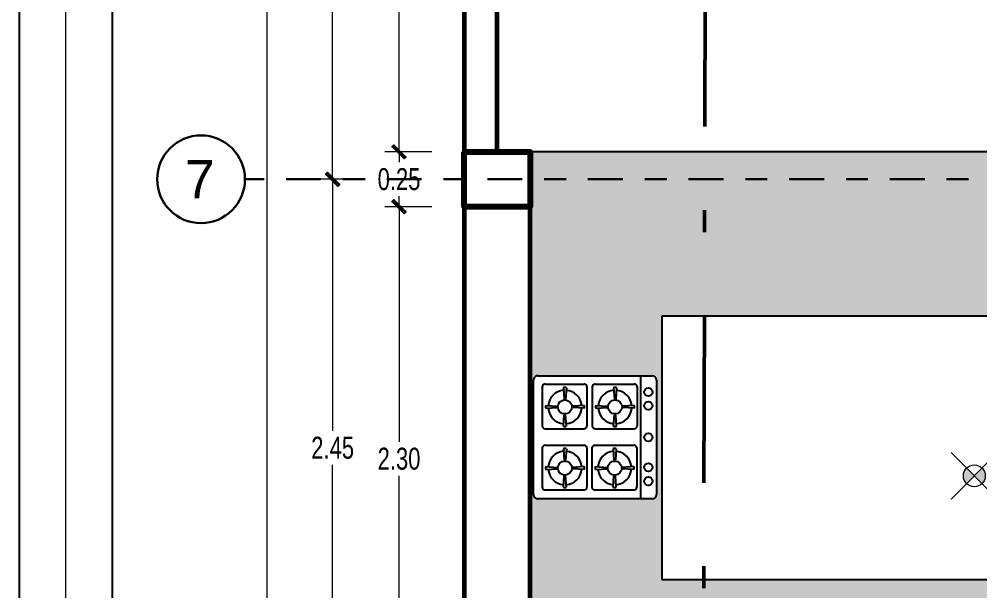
# Model space of a CAD drawing. Header units: millimetres. Extents: x 10612.9 to 10705, y -16533.4 to -16503.9.
# Drawn here: x 10612.887 to 10617.266, y -16514.356 to -16511.749 of the extents above; entities that cross this region are included whole.
import ezdxf
from ezdxf.enums import TextEntityAlignment as Align

# ---------------------------------------------------------------- set-up
doc = ezdxf.new("R2010")
doc.units = ezdxf.units.MM
doc.linetypes.add('DASHDOTX2', pattern=[50.8, 25.4, -12.7, 0, -12.7])
doc.linetypes.add('Punto & Rayas', pattern=[0.335139, 0.15875, -0.088194, 0, -0.088194])
for name, color, linetype, lineweight in [('0.6', 252, 'Continuous', 50), ('01_GRIS 250', 250, 'Continuous', 9), ('COLUMNAS', 6, 'Continuous', 20), ('p2', 53, 'Continuous', 20), ('P6', 255, 'Continuous', 20)]:
    doc.layers.add(name, color=color, linetype=linetype, lineweight=lineweight)
doc.layers.add('Nuevo_Estructura - Forjados', color=7, linetype='Continuous')
doc.layers.add('Nuevo_Estructura - Forjados_Pluma_Nº__209', color=7, linetype='Continuous', lineweight=30, true_color=0x3e4f7b)
doc.layers.add('Nuevo_Estructura - Forjados_Pluma_Nº__219', color=7, linetype='Continuous', lineweight=13, true_color=0x404b6a)
doc.styles.add('Estilo_Generado_1', font='arial.ttf')
doc.styles.add('mahico', font='GOTHIC.TTF', dxfattribs={"width": 0.75})
doc.dimstyles.new('Copia de 50 P', dxfattribs={"dimtxt": 0.1, "dimasz": 0.01, "dimexe": 0.065, "dimexo": 0.0625, "dimgap": 0.025, "dimtad": 1, "dimtih": 1, "dimtoh": 1, "dimzin": 0, "dimdsep": 46, "dimtxsty": 'mahico', "dimblk": 'pa cotas', "dimcen": 0.09, "dimdle": 0.3, "dimclrd": 256, "dimclre": 256, "dimclrt": 256, "dimadec": 0, "dimazin": 0, "dimtfac": 1, "dimtofl": 0, "dimtmove": 0, "dimatfit": 3, "dimfxl": 0.15, "dimfxlon": 1, "dimtolj": 1, "dimtzin": 0, "dimlwd": 5, "dimlwe": 5, "dimarcsym": 0})

# ---------------------------------------------------------------- blocks, each defined once
blk = doc.blocks.new('dahsthsht')
for p, q in [((10536.4562, -16417.0271), (10536.4562, -16416.5044)), ((10536.4753, -16416.4853), (10536.998, -16416.4853)), ((10536.5287, -16416.4853), (10536.5287, -16417.0463)), ((10537.0172, -16416.5044), (10537.0172, -16417.0271)), ((10536.5469, -16416.7171), (10536.5469, -16416.5386)), ((10536.7382, -16416.5258), (10536.5597, -16416.5258)), ((10536.641, -16416.5384), (10536.6442, -16416.5894)), ((10536.6474, -16416.5384), (10536.6474, -16416.5363)), ((10536.6538, -16416.5384), (10536.6506, -16416.5894)), ((10536.7509, -16416.7171), (10536.7509, -16416.5386)), ((10536.7737, -16416.7171), (10536.7737, -16416.5386)), ((10536.965, -16416.5258), (10536.7865, -16416.5258)), ((10536.8678, -16416.5384), (10536.871, -16416.5894)), ((10536.8742, -16416.5384), (10536.8742, -16416.5363)), ((10536.8806, -16416.5384), (10536.8774, -16416.5894)), ((10536.9777, -16416.7171), (10536.9777, -16416.5386)), ((10536.5603, -16416.6255), (10536.5581, -16416.6255)), ((10536.5603, -16416.6191), (10536.6113, -16416.6223)), ((10536.5603, -16416.6319), (10536.6113, -16416.6287)), ((10536.7345, -16416.6191), (10536.6835, -16416.6223)), ((10536.7345, -16416.6319), (10536.6835, -16416.6287)), ((10536.7345, -16416.6255), (10536.7366, -16416.6255)), ((10536.7871, -16416.6255), (10536.7849, -16416.6255)), ((10536.7871, -16416.6191), (10536.8381, -16416.6223)), ((10536.7871, -16416.6319), (10536.8381, -16416.6287)), ((10536.9613, -16416.6191), (10536.9103, -16416.6223)), ((10536.9613, -16416.6319), (10536.9103, -16416.6287)), ((10536.9613, -16416.6255), (10536.9634, -16416.6255)), ((10536.641, -16416.7126), (10536.6442, -16416.6616)), ((10536.6538, -16416.7126), (10536.6506, -16416.6616)), ((10536.8678, -16416.7126), (10536.871, -16416.6616)), ((10536.8806, -16416.7126), (10536.8774, -16416.6616)), ((10536.7382, -16416.7298), (10536.5597, -16416.7298)), ((10536.6474, -16416.7126), (10536.6474, -16416.7148)), ((10536.965, -16416.7298), (10536.7865, -16416.7298)), ((10536.8742, -16416.7126), (10536.8742, -16416.7148)), ((10536.5454, -16416.9959), (10536.5454, -16416.8174)), ((10536.7367, -16416.8046), (10536.5582, -16416.8046)), ((10536.6395, -16416.8172), (10536.6427, -16416.8682)), ((10536.6459, -16416.8172), (10536.6459, -16416.8151)), ((10536.6522, -16416.8172), (10536.649, -16416.8682)), ((10536.7494, -16416.9959), (10536.7494, -16416.8174)), ((10536.7737, -16416.9959), (10536.7737, -16416.8174)), ((10536.965, -16416.8046), (10536.7865, -16416.8046)), ((10536.8678, -16416.8172), (10536.871, -16416.8682)), ((10536.8742, -16416.8172), (10536.8742, -16416.8151)), ((10536.8806, -16416.8172), (10536.8774, -16416.8682)), ((10536.9777, -16416.9959), (10536.9777, -16416.8174)), ((10536.5588, -16416.9043), (10536.5566, -16416.9043)), ((10536.5588, -16416.8979), (10536.6098, -16416.9011)), ((10536.5588, -16416.9107), (10536.6098, -16416.9075)), ((10536.7329, -16416.8979), (10536.6819, -16416.9011)), ((10536.7329, -16416.9107), (10536.6819, -16416.9075)), ((10536.7329, -16416.9043), (10536.7351, -16416.9043)), ((10536.7871, -16416.9043), (10536.7849, -16416.9043)), ((10536.7871, -16416.8979), (10536.8381, -16416.9011)), ((10536.7871, -16416.9107), (10536.8381, -16416.9075)), ((10536.9613, -16416.8979), (10536.9103, -16416.9011)), ((10536.9613, -16416.9107), (10536.9103, -16416.9075)), ((10536.9613, -16416.9043), (10536.9634, -16416.9043)), ((10536.6395, -16416.9914), (10536.6427, -16416.9404)), ((10536.6522, -16416.9914), (10536.649, -16416.9404)), ((10536.8678, -16416.9914), (10536.871, -16416.9404)), ((10536.8806, -16416.9914), (10536.8774, -16416.9404)), ((10536.6459, -16416.9914), (10536.6459, -16416.9936)), ((10536.8742, -16416.9914), (10536.8742, -16416.9936)), ((10536.7367, -16417.0086), (10536.5582, -16417.0086)), ((10536.965, -16417.0086), (10536.7865, -16417.0086)), ((10536.998, -16417.0463), (10536.4753, -16417.0463))]:
    blk.add_line(p, q)
for centre, radius in [((10536.4939, -16416.5657), 0.0191), ((10536.6474, -16416.6255), 0.0319), ((10536.8742, -16416.6255), 0.0319), ((10536.4939, -16416.6292), 0.0191), ((10536.4939, -16416.7658), 0.0191), ((10536.4939, -16416.9099), 0.0191), ((10536.6459, -16416.9043), 0.0319), ((10536.8742, -16416.9043), 0.0319), ((10536.4939, -16416.9718), 0.0191)]:
    blk.add_circle(centre, radius)
for centre, radius, start, end in [((10536.4753, -16416.5044), 0.0191, 90, 180), ((10536.998, -16416.5044), 0.0191, 0, 90), ((10536.5597, -16416.5386), 0.0127, 90, 180), ((10536.6474, -16416.6255), 0.0765, 94.2736, 175.7264), ((10536.6474, -16416.5467), 0.0104, 52.346, 127.654), ((10536.6474, -16416.6255), 0.0765, 4.2736, 85.7264), ((10536.7382, -16416.5386), 0.0127, 0, 90), ((10536.7865, -16416.5386), 0.0127, 90, 180), ((10536.8742, -16416.6255), 0.0765, 94.2736, 175.7264), ((10536.8742, -16416.5467), 0.0104, 52.346, 127.654), ((10536.8742, -16416.6255), 0.0765, 4.2736, 85.7264), ((10536.965, -16416.5386), 0.0127, 0, 90), ((10536.6474, -16416.5872), 0.00388, 214.85, 325.15), ((10536.8742, -16416.5872), 0.00388, 214.85, 325.15), ((10536.5686, -16416.6255), 0.0104, 142.346, 217.654), ((10536.6474, -16416.6255), 0.0765, 184.2736, 265.7264), ((10536.6091, -16416.6255), 0.00388, 304.85, 55.15), ((10536.6474, -16416.6255), 0.0765, 274.2736, 355.7264), ((10536.6857, -16416.6255), 0.00388, 124.85, 235.15), ((10536.7262, -16416.6255), 0.0104, 322.346, 37.654), ((10536.7954, -16416.6255), 0.0104, 142.346, 217.654), ((10536.8742, -16416.6255), 0.0765, 184.2736, 265.7264), ((10536.8359, -16416.6255), 0.00388, 304.85, 55.15), ((10536.8742, -16416.6255), 0.0765, 274.2736, 355.7264), ((10536.9125, -16416.6255), 0.00388, 124.85, 235.15), ((10536.953, -16416.6255), 0.0104, 322.346, 37.654), ((10536.6474, -16416.6638), 0.00388, 34.85, 145.15), ((10536.8742, -16416.6638), 0.00388, 34.85, 145.15), ((10536.5597, -16416.7171), 0.0127, 180, 270), ((10536.6474, -16416.7043), 0.0104, 232.346, 307.654), ((10536.7382, -16416.7171), 0.0127, 270, 0), ((10536.7865, -16416.7171), 0.0127, 180, 270), ((10536.8742, -16416.7043), 0.0104, 232.346, 307.654), ((10536.965, -16416.7171), 0.0127, 270, 0), ((10536.5582, -16416.8174), 0.0127, 90, 180), ((10536.6459, -16416.8255), 0.0104, 52.346, 127.654), ((10536.7367, -16416.8174), 0.0127, 0, 90), ((10536.7865, -16416.8174), 0.0127, 90, 180), ((10536.8742, -16416.8255), 0.0104, 52.346, 127.654), ((10536.965, -16416.8174), 0.0127, 0, 90), ((10536.6459, -16416.9043), 0.0765, 94.2736, 175.7264), ((10536.6459, -16416.9043), 0.0765, 4.2736, 85.7264), ((10536.8742, -16416.9043), 0.0765, 94.2736, 175.7264), ((10536.8742, -16416.9043), 0.0765, 4.2736, 85.7264), ((10536.567, -16416.9043), 0.0104, 142.346, 217.654), ((10536.6076, -16416.9043), 0.00388, 304.85, 55.15), ((10536.6459, -16416.866), 0.00388, 214.85, 325.15), ((10536.6842, -16416.9043), 0.00388, 124.85, 235.15), ((10536.7247, -16416.9043), 0.0104, 322.346, 37.654), ((10536.7954, -16416.9043), 0.0104, 142.346, 217.654), ((10536.8359, -16416.9043), 0.00388, 304.85, 55.15), ((10536.8742, -16416.866), 0.00388, 214.85, 325.15), ((10536.9125, -16416.9043), 0.00388, 124.85, 235.15), ((10536.953, -16416.9043), 0.0104, 322.346, 37.654), ((10536.6459, -16416.9043), 0.0765, 184.2736, 265.7264), ((10536.6459, -16416.9426), 0.00388, 34.85, 145.15), ((10536.6459, -16416.9043), 0.0765, 274.2736, 355.7264), ((10536.8742, -16416.9043), 0.0765, 184.2736, 265.7264), ((10536.8742, -16416.9426), 0.00388, 34.85, 145.15), ((10536.8742, -16416.9043), 0.0765, 274.2736, 355.7264), ((10536.6459, -16416.9831), 0.0104, 232.346, 307.654), ((10536.8742, -16416.9831), 0.0104, 232.346, 307.654), ((10536.4753, -16417.0271), 0.0191, 180, 270), ((10536.5582, -16416.9959), 0.0127, 180, 270), ((10536.7367, -16416.9959), 0.0127, 270, 0), ((10536.7865, -16416.9959), 0.0127, 180, 270), ((10536.965, -16416.9959), 0.0127, 270, 0), ((10536.998, -16417.0271), 0.0191, 270, 0)]:
    blk.add_arc(centre, radius, start, end)
blk = doc.blocks.new('A$C25241A85')
at = {"layer": 'p2', "lineweight": 9}
h = blk.add_hatch(color=256, dxfattribs=at)
h.paths.add_polyline_path([(0.0707, 0.1414, 0.198912), (0.0561, 0.1061, 0.198912), (0.0707, 0.0707), (0.1061, 0.1061)])
h.paths.add_polyline_path([(0.1061, 0.1061), (0.1414, 0.0707, 0.198912), (0.1561, 0.1061, 0.198912), (0.1414, 0.1414)])
at = {"layer": 'p2'}
blk.add_line((0.2121, 0), (0, 0.2121), dxfattribs=at)
blk.add_lwpolyline([(1.0236, 0.2121), (0.2121, 0.2121), (0, 0)], dxfattribs=at)
blk.add_circle((0.1061, 0.1061), 0.05, dxfattribs=at)
blk = doc.blocks.new('ERGERFREFRE')
at = {"layer": 'COLUMNAS', "color": 1, "lineweight": 80, "ltscale": 0.2}
blk.add_lwpolyline([(10617.3207, -16633.2036), (10617.6207, -16633.2036), (10617.6207, -16633.4536), (10617.3207, -16633.4536)], close=True, dxfattribs=at)
blk = doc.blocks.new('HTRHTRHTR')
for p, q in [((3391.875, 437.54), (3391.875, -165.782)), ((3400.569, -157.089), (3400.569, 428.847))]:
    blk.add_line(p, q)
at = {"layer": 'P6', "color": 7}
blk.add_line((3396.222, -161.435), (3396.222, 433.193), dxfattribs=at)
blk = doc.blocks.new('hjygfvdc')
at = {"layer": '0.6', "linetype": 'DASHDOTX2', "ltscale": 0.03}
blk.add_line((3030.3432, 68.8445), (3030.3974, 92.8394), dxfattribs=at)
blk = doc.blocks.new('pa cotas')
h = blk.add_hatch(color=256)
h.paths.add_polyline_path([(2.38, 3.09), (-3.09, -2.38), (-2.38, -3.09)])
h.paths.add_polyline_path([(3.09, 2.38), (2.38, 3.09), (-2.38, -3.09)])
blk.add_line((-2.38, -3.09), (2.38, 3.09))
blk.add_lwpolyline([(3.09, 2.38), (2.38, 3.09), (-3.09, -2.38), (-2.38, -3.09)], close=True)
blk = doc.blocks.new('*D659')
at = {"lineweight": 5, "transparency": 16777216}
for p, q in [((10599.7027, -16552.1931), (10599.4877, -16552.1931)), ((10599.5527, -16552.2031), (10599.5527, -16562.1156)), ((10599.5527, -16572.1831), (10599.5527, -16562.2706)), ((10599.5527, -16572.1931), (10599.4877, -16572.1931))]:
    blk.add_line(p, q, dxfattribs=at)
at = {"layer": 'Defpoints', "color": 0, "transparency": 16777216}
for p in [(10600.4527, -16552.1931), (10599.5527, -16572.1931), (10599.5527, -16572.1931)]:
    blk.add_point(p, dxfattribs=at)
at = {"lineweight": 5, "transparency": 16777216, "xscale": 0.01, "yscale": 0.01, "zscale": 0.01}
for p, rotation in [((10599.5527, -16552.1931), 90), ((10599.5527, -16572.1931), 270)]:
    blk.add_blockref('pa cotas', p, dxfattribs=dict(at, rotation=rotation))
at = {"transparency": 16777216, "insert": (10599.5527, -16562.1931), "char_height": 0.1, "attachment_point": 5, "style": 'mahico'}
blk.add_mtext('\\A1;20.00', dxfattribs=at)
blk = doc.blocks.new('Marcador de red estándar_2')
at = {"layer": 'Nuevo_Estructura - Forjados_Pluma_Nº__209', "color": 167, "linetype": 'Punto & Rayas', "lineweight": 30, "true_color": 0x3e4f7b}
blk.add_line((0.9423, 0), (4.5, 0), dxfattribs=at)
at = {"layer": 'Nuevo_Estructura - Forjados_Pluma_Nº__209', "color": 167, "linetype": 'Continuous', "lineweight": 30, "true_color": 0x3e4f7b}
blk.add_circle((4.7, 0), 0.2, dxfattribs=at)
at = {"layer": 'Nuevo_Estructura - Forjados_Pluma_Nº__219', "color": 167, "lineweight": 13, "true_color": 0x404b6a, "style": 'Estilo_Generado_1'}
for tag, p in [('AC_MarkerText_1_0', (-4.7, -0.1675)), ('AC_MarkerText_1_1', (4.7, -0.1675))]:
    blk.add_attdef(tag, text='', height=0.175, rotation=180, dxfattribs=at).set_placement(p, align=Align.TOP_CENTER)
blk = doc.blocks.new('*D684')
at = {"lineweight": 5, "transparency": 16777216}
for p, q in [((10600.0027, -16554.2181), (10599.7877, -16554.2181)), ((10599.8527, -16554.2281), (10599.8527, -16556.0156)), ((10599.8527, -16557.9581), (10599.8527, -16556.1706)), ((10600.0027, -16557.9681), (10599.7877, -16557.9681))]:
    blk.add_line(p, q, dxfattribs=at)
at = {"layer": 'Defpoints', "color": 0, "transparency": 16777216}
for p in [(10600.4527, -16554.2181), (10599.8527, -16557.9681), (10600.4527, -16557.9681)]:
    blk.add_point(p, dxfattribs=at)
at = {"lineweight": 5, "transparency": 16777216, "xscale": 0.01, "yscale": 0.01, "zscale": 0.01}
for p, rotation in [((10599.8527, -16554.2181), 90), ((10599.8527, -16557.9681), 270)]:
    blk.add_blockref('pa cotas', p, dxfattribs=dict(at, rotation=rotation))
at = {"transparency": 16777216, "insert": (10599.8527, -16556.0931), "char_height": 0.1, "attachment_point": 5, "style": 'mahico'}
blk.add_mtext('\\A1;3.75', dxfattribs=at)
blk = doc.blocks.new('*D685')
at = {"lineweight": 5, "transparency": 16777216}
for p, q in [((10600.0027, -16557.9681), (10599.7877, -16557.9681)), ((10599.8527, -16557.9781), (10599.8527, -16559.1156)), ((10599.8527, -16560.4081), (10599.8527, -16559.2706)), ((10600.0027, -16560.4181), (10599.7877, -16560.4181))]:
    blk.add_line(p, q, dxfattribs=at)
at = {"layer": 'Defpoints', "color": 0, "transparency": 16777216}
for p in [(10600.4527, -16557.9681), (10599.8527, -16560.4181), (10600.4527, -16560.4181)]:
    blk.add_point(p, dxfattribs=at)
at = {"lineweight": 5, "transparency": 16777216, "xscale": 0.01, "yscale": 0.01, "zscale": 0.01}
for p, rotation in [((10599.8527, -16557.9681), 90), ((10599.8527, -16560.4181), 270)]:
    blk.add_blockref('pa cotas', p, dxfattribs=dict(at, rotation=rotation))
at = {"transparency": 16777216, "insert": (10599.8527, -16559.1931), "char_height": 0.1, "attachment_point": 5, "style": 'mahico'}
blk.add_mtext('\\A1;2.45', dxfattribs=at)
blk = doc.blocks.new('*D891')
at = {"lineweight": 5, "transparency": 16777216}
for p, q in [((10614.7681, -16508.8543), (10614.5531, -16508.8543)), ((10614.6181, -16508.8643), (10614.6181, -16510.5268)), ((10614.6181, -16512.3443), (10614.6181, -16510.6818)), ((10614.7681, -16512.3543), (10614.5531, -16512.3543))]:
    blk.add_line(p, q, dxfattribs=at)
at = {"layer": 'Defpoints', "color": 0, "transparency": 16777216}
for p in [(10615.0656, -16508.8543), (10614.6181, -16512.3543), (10615.0656, -16512.3543)]:
    blk.add_point(p, dxfattribs=at)
at = {"lineweight": 5, "transparency": 16777216, "xscale": 0.01, "yscale": 0.01, "zscale": 0.01}
for p, rotation in [((10614.6181, -16508.8543), 90), ((10614.6181, -16512.3543), 270)]:
    blk.add_blockref('pa cotas', p, dxfattribs=dict(at, rotation=rotation))
at = {"transparency": 16777216, "insert": (10614.6181, -16510.6043), "char_height": 0.1, "attachment_point": 5, "style": 'mahico'}
blk.add_mtext('\\A1;3.50', dxfattribs=at)
blk = doc.blocks.new('*D892')
at = {"lineweight": 5, "transparency": 16777216}
for p, q in [((10614.7681, -16512.3543), (10614.5531, -16512.3543)), ((10614.6181, -16512.3643), (10614.6181, -16512.4018)), ((10614.6181, -16512.5943), (10614.6181, -16512.5568)), ((10614.7681, -16512.6043), (10614.5531, -16512.6043))]:
    blk.add_line(p, q, dxfattribs=at)
at = {"layer": 'Defpoints', "color": 0, "transparency": 16777216}
for p in [(10615.0656, -16512.3543), (10614.6181, -16512.6043), (10614.9156, -16512.6043)]:
    blk.add_point(p, dxfattribs=at)
at = {"lineweight": 5, "transparency": 16777216, "xscale": 0.01, "yscale": 0.01, "zscale": 0.01}
for p, rotation in [((10614.6181, -16512.3543), 90), ((10614.6181, -16512.6043), 270)]:
    blk.add_blockref('pa cotas', p, dxfattribs=dict(at, rotation=rotation))
at = {"transparency": 16777216, "insert": (10614.6181, -16512.4793), "char_height": 0.1, "attachment_point": 5, "style": 'mahico'}
blk.add_mtext('\\A1;0.25', dxfattribs=at)
blk = doc.blocks.new('*D893')
at = {"lineweight": 5, "transparency": 16777216}
for p, q in [((10614.7681, -16512.6043), (10614.5531, -16512.6043)), ((10614.6181, -16512.6143), (10614.6181, -16513.6768)), ((10614.6181, -16514.8943), (10614.6181, -16513.8318)), ((10614.7681, -16514.9043), (10614.5531, -16514.9043))]:
    blk.add_line(p, q, dxfattribs=at)
at = {"layer": 'Defpoints', "color": 0, "transparency": 16777216}
for p in [(10614.9156, -16512.6043), (10614.6181, -16514.9043), (10615.2156, -16514.9043)]:
    blk.add_point(p, dxfattribs=at)
at = {"lineweight": 5, "transparency": 16777216, "xscale": 0.01, "yscale": 0.01, "zscale": 0.01}
for p, rotation in [((10614.6181, -16512.6043), 90), ((10614.6181, -16514.9043), 270)]:
    blk.add_blockref('pa cotas', p, dxfattribs=dict(at, rotation=rotation))
at = {"transparency": 16777216, "insert": (10614.6181, -16513.7543), "char_height": 0.1, "attachment_point": 5, "style": 'mahico'}
blk.add_mtext('\\A1;2.30', dxfattribs=at)
blk = doc.blocks.new('fdvfvfdvdf')
at = {"layer": 'Nuevo_Estructura - Forjados', "color": 8, "linetype": 'Continuous', "lineweight": 15}
ref = blk.add_blockref('Marcador de red estándar_2', (10603.9527, -16557.9681), dxfattribs=dict(at, rotation=180))
ref.add_attrib('AC_MarkerText_1_1', '7', dxfattribs={"layer": 'Nuevo_Estructura - Forjados_Pluma_Nº__219', "color": 167, "lineweight": 13, "true_color": 0x404b6a, "height": 0.175, "style": 'Estilo_Generado_1'}).set_placement((10599.2473, -16557.8806), align=Align.TOP_CENTER)
dim = blk.add_linear_dim(base=(10599.5527, -16572.1931), p1=(10600.4527, -16552.1931), p2=(10599.5527, -16572.1931), angle=270, dimstyle='Copia de 50 P')
dim.commit()
dim.dimension.update_dxf_attribs({"geometry": '*D659', "text_midpoint": (10599.5527, -16562.1931)})
for base, p1, p2, picture, middle in [((10599.8527, -16557.9681), (10600.4527, -16554.2181), (10600.4527, -16557.9681), '*D684', (10599.8527, -16556.0931)), ((10599.8527, -16560.4181), (10600.4527, -16557.9681), (10600.4527, -16560.4181), '*D685', (10599.8527, -16559.1931))]:
    dim = blk.add_linear_dim(base=base, p1=p1, p2=p2, angle=270, dimstyle='Copia de 50 P', override={"dimtmove": 1})
    dim.commit()
    dim.dimension.update_dxf_attribs({"geometry": picture, "text_midpoint": middle})

msp = doc.modelspace()

# ---------------------------------------------------------------- hatches: boundary and pattern name
at = {"layer": '01_GRIS 250', "true_color": 0xc7c8ca}
h = msp.add_hatch(dxfattribs=at)
h.set_pattern_fill('AR-CONC', color=9, scale=0.001, angle=1935, style=0)
h.set_pattern_definition([(185, (105.29396, -90.30456), (-0.1175533794, 0.1400946503), [0.01905, -0.20955]), (130, (105.29396, -90.30456), (-0.1101767286, -0.1600184531), [0.01524, -0.1676405842]), (235.4514447, (105.28417, -90.29289), (-0.2277301021, -0.0199237976), [0.0161900088, -0.1780902446]), (181.1842, (105.25804, -90.34048), (-0.161953413, 0.2214102432), [0.028575, -0.314325]), (231.6355576, (105.24455, -90.32203), (-0.3428267636, -0.0070866175), [0.024285023, -0.267135608]), (126.1841512, (105.25804, -90.34048), (-0.3428267636, -0.0070866175), [0.022859967, -0.251459732]), (156, (105.24906, -90.31354), (-0.0348951491, 0.1795199793), [0.01905, -0.20955]), (101, (105.24906, -90.31354), (-0.1739411932, -0.0865399265), [0.01524, -0.16764]), (206.451445, (105.24615, -90.29858), (-0.2088363427, 0.0929800519), [0.0161900088, -0.1780899376]), (172.5, (105.293964, -90.30456), (-0.06197341367, -0.05760546907), [0, -0.165608, 0, -0.17018, 0, -0.168275]), (142.5, (105.29396, -90.30456), (-0.11808700027, -0.0235897273), [0, -0.097028, 0, -0.161798, 0, -0.064135]), (102.5, (105.334016, -90.344615), (-0.09182619558, 0.09992786303), [0, -0.0635, 0, -0.19812, 0, -0.26289]), (92.5, (105.35198, -90.36258), (-0.1227223929, 0.0867639044), [0, -0.08255, 0, -0.131572, 0, -0.18669])])
h.paths.add_polyline_path([(10617.6656, -16512.5043), (10617.6656, -16512.3543), (10617.5906, -16512.3543), (10615.2156, -16512.3543), (10615.2156, -16514.5543), (10617.2941, -16514.5543), (10617.2941, -16514.4217), (10617.6981, -16514.4217), (10617.6981, -16514.5543), (10619.196, -16514.5543), (10619.196, -16514.3043), (10615.8156, -16514.3043), (10615.8156, -16513.1043), (10620.1156, -16513.1043), (10620.1156, -16512.8543), (10617.6656, -16512.8543)])
h.paths.add_polyline_path([(10615.7924, -16513.3753), (10615.7924, -16513.9307), (10615.2314, -16513.9338), (10615.2314, -16513.3784)], flags=16)
h.paths.add_polyline_path([(10620.1156, -16512.6043), (10617.6656, -16512.6043), (10617.6656, -16512.8543), (10620.1156, -16512.8543)], flags=17)
h.paths.add_polyline_path([(10616.9656, -16514.9043), (10616.9656, -16514.8043), (10617.2656, -16514.8043), (10617.2656, -16514.9043), (10620.1156, -16514.9043), (10620.1156, -16514.5543), (10620.095, -16514.5543), (10620.095, -16514.8348), (10619.9465, -16514.8348), (10619.9465, -16514.8804), (10619.3445, -16514.8804), (10619.3445, -16514.8348), (10619.196, -16514.8348), (10619.196, -16514.5543), (10617.6981, -16514.5543), (10617.6981, -16514.8092), (10617.2941, -16514.8092), (10617.2941, -16514.5543), (10615.2156, -16514.5543), (10615.2156, -16514.9043)])

# ---------------------------------------------------------------- linework, layer by layer
for p, q in [((10614.9156, -16506.7043), (10614.9156, -16526.7043)), ((10617.5906, -16512.3543), (10615.0656, -16512.3543)), ((10620.2656, -16513.1043), (10615.8156, -16513.1043)), ((10615.8156, -16513.1043), (10615.8156, -16514.3043)), ((10615.8156, -16514.3043), (10619.196, -16514.3043))]:
    msp.add_line(p, q)
at = {"lineweight": 60}
msp.add_lwpolyline([(10614.9156, -16515.0543), (10615.2156, -16515.0543), (10615.2156, -16512.3543), (10615.0656, -16512.3543), (10615.0656, -16508.8543), (10615.6656, -16508.8543), (10615.6656, -16508.6043), (10615.0656, -16508.6043), (10615.0656, -16508.2543), (10614.9156, -16508.2543)], close=True, dxfattribs=at)

# ---------------------------------------------------------------- block references
at = {"color": 251, "lineweight": 60, "xscale": 0.04888415461454044, "yscale": 0.04888415461454044, "zscale": 0.04888415461454044}
msp.add_blockref('HTRHTRHTR', (10447.0777, -16525.2587), dxfattribs=at)
at = {"lineweight": 70}
msp.add_blockref('hjygfvdc', (7585.632, -16597.3236), dxfattribs=at)
for name, p in [('fdvfvfdvdf', (14.4628, 45.4888)), ('ERGERFREFRE', (-2.4052, 120.8493)), ('A$C25241A85', (10617.1347, -16513.938))]:
    msp.add_blockref(name, p)
at = {"rotation": 179.9999999999999}
msp.add_blockref('dahsthsht', (21152.2486, -32930.4219), dxfattribs=at)

# ---------------------------------------------------------------- dimensions: what is measured, and where the dimension line sits
for base, p1, p2, picture, middle in [((10614.6181, -16512.3543), (10615.0656, -16508.8543), (10615.0656, -16512.3543), '*D891', (10614.6181, -16510.6043)), ((10614.6181, -16512.6043), (10615.0656, -16512.3543), (10614.9156, -16512.6043), '*D892', (10614.6181, -16512.4793)), ((10614.6181, -16514.9043), (10614.9156, -16512.6043), (10615.2156, -16514.9043), '*D893', (10614.6181, -16513.7543))]:
    dim = msp.add_linear_dim(base=base, p1=p1, p2=p2, angle=90, dimstyle='Copia de 50 P', override={"dimtmove": 1})
    dim.commit()
    dim.dimension.update_dxf_attribs({"geometry": picture, "text_midpoint": middle})

doc.saveas('drawing.dxf')
